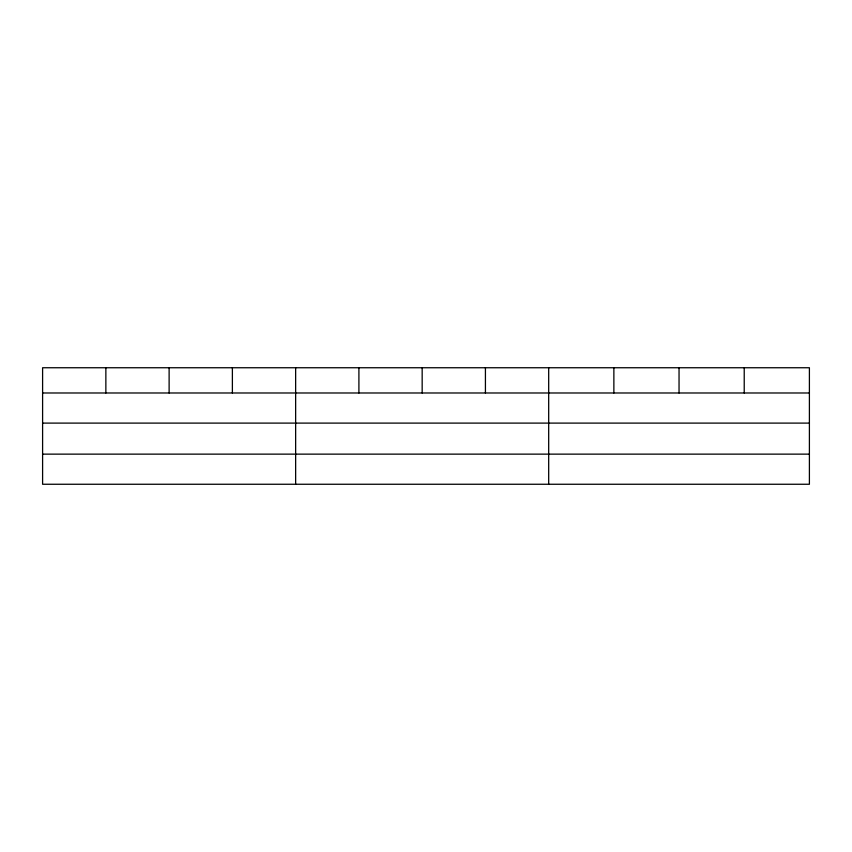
<?xml version="1.0" encoding="UTF-8"?>
<svg xmlns="http://www.w3.org/2000/svg" width="852" height="852" viewBox="0 0 852 852"><rect width="100%" height="100%" fill="white"/><g stroke="black" fill="none" stroke-linecap="round" stroke-linejoin="round"><path stroke-width="1.28" d="M809.4 423.103L809.4 367.745L42.6 367.745L42.6 484.255L809.4 484.255L809.4 423.103L42.6 423.103M42.6 392.985L809.4 392.985M42.6 454.137L809.4 454.137M744.222 367.745L744.222 392.985M679.044 367.745L679.044 392.985M613.866 367.745L613.866 392.985M548.688 367.745L548.688 484.255M485.427 367.745L485.427 392.985M422.166 367.745L422.166 392.985M358.905 367.745L358.905 392.985M295.644 367.745L295.644 484.255M232.383 367.745L232.383 392.985M169.122 367.745L169.122 392.985M105.861 367.745L105.861 392.985"/></g></svg>
